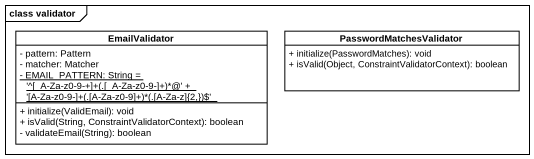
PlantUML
@startuml
mainframe class validator
hide circle
hide empty members
skinparam classAttributeIconSize 0
class EmailValidator {
  - pattern: Pattern
  - matcher: Matcher
  {static} {field} - EMAIL_PATTERN: String = '^[_A-Za-z0-9-+]+(.[_A-Za-z0-9-]+)*@' + '[A-Za-z0-9-]+(.[A-Za-z0-9]+)*(.[A-Za-z]{2,})$'
  + initialize(ValidEmail): void
  + isValid(String, ConstraintValidatorContext): boolean
  - validateEmail(String): boolean
}
class PasswordMatchesValidator {
  + initialize(PasswordMatches): void
  + isValid(Object, ConstraintValidatorContext): boolean
}
@enduml
